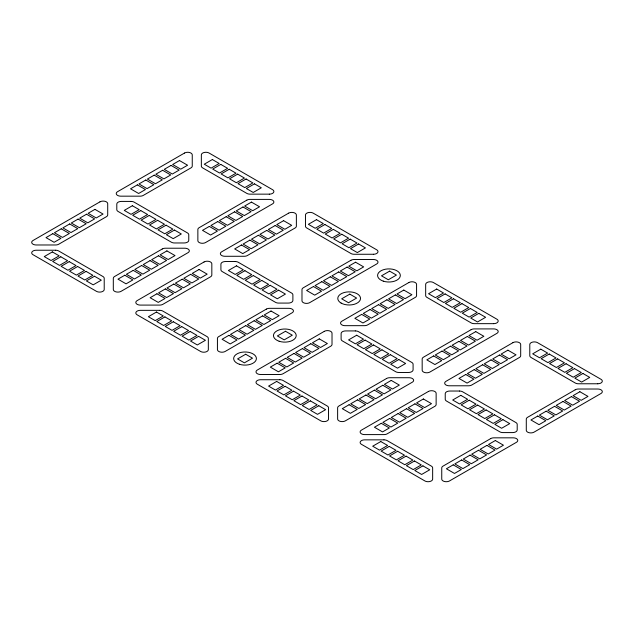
<?xml version="1.0" encoding="UTF-8"?>
<svg xmlns="http://www.w3.org/2000/svg" width="634" height="634" viewBox="0 0 634 634"><rect width="100%" height="100%" fill="white"/><g stroke="black" fill="none" stroke-linecap="round" stroke-linejoin="round"><path stroke-width="0.95" d="M99.942 201.866L33.031 240.5A4.549 2.623 0 0 0 32.049 243.361A4.549 2.623 0 0 0 36.249 244.978L55.538 244.978A4.549 2.623 0 0 0 58.756 244.209L106.377 216.717A4.549 2.623 0 0 0 107.709 214.863L107.709 203.72A4.549 2.623 0 0 0 104.903 201.295A4.549 2.623 0 0 0 99.942 201.866M184.494 153.056L117.583 191.682A4.549 2.623 0 0 0 116.593 194.543A4.549 2.623 0 0 0 120.801 196.168L140.09 196.168A4.549 2.623 0 0 0 143.308 195.399L190.921 167.907A4.549 2.623 0 0 0 192.253 166.045L192.253 154.91A4.549 2.623 0 0 0 189.447 152.485A4.549 2.623 0 0 0 184.494 153.056M52.82 233.677L46.005 237.615L54.112 242.291L60.927 238.352L52.82 233.677M61.244 228.811L54.429 232.749L62.536 237.425L69.352 233.494L61.244 228.811M69.669 223.945L62.853 227.883L70.96 232.559L77.776 228.628L69.669 223.945M78.093 219.087L71.277 223.017L79.385 227.701L86.2 223.762L78.093 219.087M86.517 214.221L79.702 218.159L87.809 222.835L94.624 218.896L86.517 214.221M94.941 209.355L88.126 213.293L96.233 217.969L103.049 214.038L94.941 209.355M137.356 184.874L130.541 188.805L138.64 193.489L145.455 189.55L137.356 184.874M145.78 180.008L138.965 183.947L147.064 188.623L153.88 184.684L145.78 180.008M154.205 175.142L147.389 179.081L155.488 183.757L162.304 179.826L154.205 175.142M162.629 170.277L155.813 174.215L163.913 178.891L170.728 174.96L162.629 170.277M171.053 165.419L164.238 169.349L172.337 174.033L179.153 170.094L171.053 165.419M179.477 160.553L172.662 164.491L180.761 169.167L187.577 165.228L179.477 160.553M52.36 251.912L44.261 256.588L51.077 260.526L59.176 255.851L52.36 251.912M132.363 205.725L124.264 210.401L131.079 214.34L139.179 209.656L132.363 205.725M212.366 159.538L204.267 164.214L211.082 168.145L219.182 163.469L212.366 159.538M60.785 256.778L52.685 261.454L59.501 265.392L67.6 260.709L60.785 256.778M140.788 210.591L132.688 215.267L139.504 219.198L147.603 214.522L140.788 210.591M220.791 164.396L212.691 169.08L219.507 173.011L227.606 168.335L220.791 164.396M69.209 261.644L61.11 266.32L67.925 270.25L76.032 265.575L69.209 261.644M149.212 215.449L141.113 220.133L147.928 224.064L156.027 219.388L149.212 215.449M229.215 169.262L221.115 173.938L227.931 177.877L236.03 173.201L229.215 169.262M77.633 266.502L69.534 271.186L76.349 275.116L84.457 270.441L77.633 266.502M157.636 220.315L149.537 224.991L156.352 228.929L164.452 224.254L157.636 220.315M237.639 174.128L229.54 178.804L236.355 182.743L244.455 178.059L237.639 174.128M86.058 271.368L77.958 276.044L84.774 279.982L92.881 275.307L86.058 271.368M166.06 225.181L157.961 229.857L164.777 233.795L172.884 229.112L166.06 225.181M246.063 178.994L237.964 183.67L244.779 187.601L252.879 182.925L246.063 178.994M94.482 276.234L86.382 280.91L93.198 284.848L101.305 280.165L94.482 276.234M174.485 230.047L166.385 234.723L173.201 238.653L181.308 233.978L174.485 230.047M254.488 183.852L246.388 188.536L253.204 192.467L261.311 187.791L254.488 183.852M162.264 248.988L114.643 276.479A4.549 2.623 0 0 0 113.312 278.334L113.312 289.469A4.549 2.623 0 0 0 116.117 291.894A4.549 2.623 0 0 0 121.07 291.331L187.981 252.697A4.549 2.623 0 0 0 188.972 249.836A4.549 2.623 0 0 0 184.771 248.219L165.474 248.219A4.549 2.623 0 0 0 162.264 248.988M246.808 200.17L199.195 227.661A4.549 2.623 0 0 0 197.863 229.516L197.863 240.658A4.549 2.623 0 0 0 200.669 243.084A4.549 2.623 0 0 0 205.622 242.513L272.501 203.902A4.549 2.623 0 0 0 273.539 201.049A4.549 2.623 0 0 0 269.371 199.401L250.026 199.401A4.549 2.623 0 0 0 246.808 200.17M124.787 275.227L117.972 279.158L126.071 283.842L132.886 279.903L124.787 275.227M133.211 270.361L126.396 274.292L134.495 278.976L141.311 275.037L133.211 270.361M141.636 265.495L134.82 269.434L142.919 274.11L149.735 270.171L141.636 265.495M150.06 260.629L143.244 264.568L151.344 269.244L158.159 265.313L150.06 260.629M158.484 255.771L151.669 259.702L159.768 264.386L166.583 260.447L158.484 255.771M166.908 250.906L160.093 254.836L168.192 259.52L175.016 255.581L166.908 250.906M209.315 226.417L202.5 230.356L210.607 235.032L217.422 231.101L209.315 226.417M217.739 221.559L210.924 225.49L219.031 230.174L225.847 226.235L217.739 221.559M226.164 216.693L219.348 220.624L227.455 225.308L234.271 221.369L226.164 216.693M234.588 211.827L227.772 215.766L235.88 220.442L242.695 216.503L234.588 211.827M243.012 206.961L236.197 210.9L244.304 215.576L251.119 211.645L243.012 206.961M251.444 202.103L244.621 206.034L252.728 210.718L259.544 206.779L251.444 202.103M204.061 261.977L137.15 300.611A4.549 2.623 0 0 0 136.167 303.472A4.549 2.623 0 0 0 140.368 305.089L159.657 305.089A4.549 2.623 0 0 0 162.875 304.32L210.496 276.828A4.549 2.623 0 0 0 211.827 274.974L211.827 263.839A4.549 2.623 0 0 0 209.022 261.414A4.549 2.623 0 0 0 204.061 261.977M288.613 213.167L221.702 251.793A4.549 2.623 0 0 0 220.711 254.654A4.549 2.623 0 0 0 224.919 256.279L244.209 256.279A4.549 2.623 0 0 0 247.426 255.51L295.04 228.018A4.549 2.623 0 0 0 296.371 226.164L296.371 215.021A4.549 2.623 0 0 0 293.566 212.596A4.549 2.623 0 0 0 288.613 213.167M156.939 293.788L150.123 297.726L158.231 302.402L165.046 298.463L156.939 293.788M165.363 288.922L158.548 292.86L166.655 297.536L173.47 293.605L165.363 288.922M173.787 284.064L166.972 287.994L175.079 292.678L181.895 288.739L173.787 284.064M182.212 279.198L175.396 283.136L183.503 287.812L190.319 283.873L182.212 279.198M190.636 274.332L183.82 278.271L191.928 282.946L198.743 279.008L190.636 274.332M199.06 269.466L192.245 273.405L200.352 278.08L207.167 274.15L199.06 269.466M241.475 244.986L234.659 248.924L242.759 253.6L249.574 249.661L241.475 244.986M249.899 240.12L243.084 244.058L251.183 248.734L257.998 244.795L249.899 240.12M258.323 235.254L251.508 239.192L259.607 243.868L266.423 239.937L258.323 235.254M266.748 230.396L259.932 234.326L268.031 239.01L274.847 235.071L266.748 230.396M275.172 225.53L268.356 229.468L276.456 234.144L283.271 230.205L275.172 225.53M283.596 220.664L276.781 224.602L284.88 229.278L291.695 225.339L283.596 220.664M156.479 312.023L148.38 316.707L155.195 320.638L163.295 315.962L156.479 312.023M236.482 265.836L228.383 270.512L235.198 274.451L243.297 269.775L236.482 265.836M316.485 219.649L308.386 224.325L315.201 228.264L323.3 223.58L316.485 219.649M164.903 316.889L156.804 321.565L163.62 325.504L171.719 320.828L164.903 316.889M244.906 270.702L236.807 275.378L243.622 279.317L251.722 274.633L244.906 270.702M324.909 224.507L316.81 229.191L323.625 233.122L331.725 228.446L324.909 224.507M173.328 321.755L165.228 326.431L172.044 330.369L180.151 325.686L173.328 321.755M253.331 275.56L245.231 280.244L252.047 284.175L260.146 279.499L253.331 275.56M333.333 229.373L325.234 234.057L332.05 237.988L340.149 233.312L333.333 229.373M181.752 326.613L173.653 331.297L180.468 335.228L188.575 330.552L181.752 326.613M261.755 280.426L253.655 285.11L260.471 289.041L268.578 284.365L261.755 280.426M341.758 234.239L333.658 238.915L340.474 242.854L348.573 238.178L341.758 234.239M190.176 331.479L182.077 336.163L188.892 340.093L197 335.418L190.176 331.479M270.179 285.292L262.08 289.968L268.895 293.907L277.003 289.231L270.179 285.292M350.182 239.105L342.083 243.781L348.898 247.72L356.997 243.036L350.182 239.105M198.608 336.345L190.501 341.021L197.317 344.959L205.424 340.284L198.608 336.345M278.603 290.158L270.504 294.834L277.32 298.772L285.427 294.089L278.603 290.158M358.606 243.963L350.507 248.647L357.322 252.578L365.43 247.902L358.606 243.963M266.383 309.099L218.762 336.591A4.549 2.623 0 0 0 217.43 338.445L217.43 349.588A4.549 2.623 0 0 0 220.236 352.013A4.549 2.623 0 0 0 225.189 351.442L292.1 312.808A4.549 2.623 0 0 0 293.09 309.947A4.549 2.623 0 0 0 288.89 308.33L269.593 308.33A4.549 2.623 0 0 0 266.383 309.099M350.927 260.281L303.314 287.773A4.549 2.623 0 0 0 301.982 289.627L301.982 300.77A4.549 2.623 0 0 0 304.788 303.195A4.549 2.623 0 0 0 309.741 302.624L376.62 264.013A4.549 2.623 0 0 0 377.658 261.16A4.549 2.623 0 0 0 373.489 259.512L354.144 259.512A4.549 2.623 0 0 0 350.927 260.281M228.906 335.338L222.09 339.269L230.19 343.953L237.005 340.014L228.906 335.338M237.33 330.472L230.514 334.411L238.614 339.087L245.429 335.148L237.33 330.472M245.754 325.607L238.939 329.545L247.038 334.221L253.854 330.29L245.754 325.607M254.179 320.749L247.363 324.679L255.462 329.355L262.278 325.424L254.179 320.749M262.603 315.883L255.787 319.813L263.887 324.497L270.702 320.558L262.603 315.883M271.027 311.017L264.212 314.955L272.311 319.631L279.134 315.692L271.027 311.017M313.434 286.528L306.618 290.467L314.726 295.143L321.541 291.212L313.434 286.528M321.858 281.67L315.043 285.601L323.15 290.285L329.965 286.346L321.858 281.67M330.282 276.804L323.467 280.743L331.574 285.419L338.39 281.48L330.282 276.804M338.707 271.938L331.891 275.877L339.998 280.553L346.814 276.622L338.707 271.938M347.131 267.08L340.315 271.011L348.423 275.687L355.238 271.756L347.131 267.08M355.563 262.214L348.74 266.145L356.847 270.829L363.662 266.89L355.563 262.214M245.683 354.24L237.576 358.915L244.391 362.854L252.498 358.178L245.683 354.24M285.49 331.257L277.383 335.933L284.198 339.872L292.306 335.196L285.49 331.257M349.802 294.128L341.694 298.804L348.51 302.743L356.617 298.067L349.802 294.128M389.609 271.146L381.502 275.822L388.317 279.76L396.424 275.085L389.609 271.146M324.259 331.376L257.349 370.002A4.549 2.623 0 0 0 256.358 372.863A4.549 2.623 0 0 0 260.566 374.488L279.856 374.488A4.549 2.623 0 0 0 283.073 373.719L330.686 346.227A4.549 2.623 0 0 0 332.018 344.373L332.018 333.23A4.549 2.623 0 0 0 329.212 330.805A4.549 2.623 0 0 0 324.259 331.376M408.811 282.558L341.9 321.192A4.549 2.623 0 0 0 340.91 324.053A4.549 2.623 0 0 0 345.11 325.67L364.407 325.67A4.549 2.623 0 0 0 367.625 324.901L415.238 297.409A4.549 2.623 0 0 0 416.57 295.555L416.57 284.412A4.549 2.623 0 0 0 413.764 281.987A4.549 2.623 0 0 0 408.811 282.558M277.137 363.187L270.322 367.118L278.421 371.801L285.237 367.863L277.137 363.187M285.562 358.321L278.746 362.252L286.845 366.935L293.661 362.997L285.562 358.321M293.986 353.455L287.17 357.394L295.27 362.069L302.093 358.131L293.986 353.455M302.41 348.589L295.595 352.528L303.694 357.204L310.517 353.273L302.41 348.589M310.834 343.731L304.019 347.662L312.118 352.346L318.942 348.407L310.834 343.731M319.259 338.865L312.443 342.796L320.55 347.48L327.366 343.541L319.259 338.865M361.665 314.377L354.85 318.316L362.957 322.991L369.773 319.06L361.665 314.377M370.097 309.519L363.274 313.45L371.381 318.133L378.197 314.195L370.097 309.519M378.522 304.653L371.698 308.584L379.806 313.267L386.621 309.329L378.522 304.653M386.946 299.787L380.123 303.726L388.23 308.401L395.045 304.463L386.946 299.787M395.37 294.921L388.555 298.86L396.654 303.535L403.47 299.605L395.37 294.921M403.795 290.063L396.979 293.994L405.078 298.677L411.894 294.739L403.795 290.063M276.678 381.422L268.578 386.098L275.394 390.037L283.493 385.353L276.678 381.422M356.68 335.228L348.573 339.911L355.397 343.842L363.496 339.166L356.68 335.228M436.683 289.041L428.576 293.716L435.399 297.655L443.499 292.979L436.683 289.041M285.102 386.28L277.003 390.964L283.818 394.895L291.917 390.219L285.102 386.28M365.105 340.093L356.997 344.769L363.821 348.708L371.92 344.032L365.105 340.093M445.108 293.907L437 298.582L443.824 302.521L451.923 297.837L445.108 293.907M293.526 391.146L285.427 395.822L292.242 399.761L300.342 395.085L293.526 391.146M373.529 344.959L365.43 349.635L372.245 353.574L380.345 348.89L373.529 344.959M453.532 298.772L445.425 303.448L452.248 307.387L460.347 302.703L453.532 298.772M301.95 396.012L293.851 400.688L300.667 404.627L308.766 399.943L301.95 396.012M381.953 349.825L373.854 354.501L380.669 358.44L388.769 353.756L381.953 349.825M461.956 303.631L453.857 308.314L460.672 312.245L468.772 307.569L461.956 303.631M310.375 400.878L302.275 405.554L309.091 409.493L317.19 404.809L310.375 400.878M390.378 354.683L382.278 359.367L389.094 363.298L397.193 358.622L390.378 354.683M470.38 308.496L462.281 313.172L469.097 317.111L477.196 312.435L470.38 308.496M318.799 405.736L310.7 410.42L317.515 414.351L325.614 409.675L318.799 405.736M398.802 359.549L390.702 364.225L397.518 368.164L405.617 363.488L398.802 359.549M478.805 313.362L470.705 318.038L477.521 321.977L485.62 317.293L478.805 313.362M386.574 378.49L338.96 405.982A4.549 2.623 0 0 0 337.629 407.836L337.629 418.979A4.549 2.623 0 0 0 340.434 421.404A4.549 2.623 0 0 0 345.387 420.833L412.298 382.207A4.549 2.623 0 0 0 413.289 379.346A4.549 2.623 0 0 0 409.081 377.721L389.791 377.721A4.549 2.623 0 0 0 386.574 378.49M471.125 329.68L423.504 357.172A4.549 2.623 0 0 0 422.173 359.026L422.173 370.161A4.549 2.623 0 0 0 424.986 372.594A4.549 2.623 0 0 0 429.939 372.023L496.81 333.413A4.549 2.623 0 0 0 497.856 330.552A4.549 2.623 0 0 0 493.688 328.911L474.343 328.911A4.549 2.623 0 0 0 471.125 329.68M349.104 404.73L342.281 408.668L350.388 413.344L357.204 409.413L349.104 404.73M357.528 399.864L350.705 403.803L358.812 408.478L365.628 404.547L357.528 399.864M365.953 395.006L359.129 398.937L367.237 403.62L374.052 399.682L365.953 395.006M374.377 390.14L367.562 394.079L375.661 398.754L382.476 394.816L374.377 390.14M382.801 385.274L375.986 389.213L384.085 393.888L390.901 389.958L382.801 385.274M391.226 380.408L384.41 384.347L392.509 389.022L399.325 385.092L391.226 380.408M433.632 355.928L426.817 359.866L434.916 364.542L441.739 360.603L433.632 355.928M442.056 351.062L435.241 355L443.34 359.676L450.164 355.745L442.056 351.062M450.481 346.196L443.665 350.134L451.765 354.81L458.588 350.879L450.481 346.196M458.905 341.338L452.09 345.268L460.189 349.952L467.012 346.013L458.905 341.338M467.329 336.472L460.514 340.41L468.621 345.086L475.437 341.147L467.329 336.472M475.754 331.606L468.938 335.544L477.045 340.22L483.861 336.289L475.754 331.606M428.378 391.487L361.467 430.114A4.549 2.623 0 0 0 360.477 432.982A4.549 2.623 0 0 0 364.685 434.599L383.974 434.599A4.549 2.623 0 0 0 387.192 433.83L434.805 406.339A4.549 2.623 0 0 0 436.137 404.484L436.137 393.342A4.549 2.623 0 0 0 433.331 390.916A4.549 2.623 0 0 0 428.378 391.487M512.93 342.669L446.019 381.303A4.549 2.623 0 0 0 445.028 384.164A4.549 2.623 0 0 0 449.229 385.781L468.526 385.781A4.549 2.623 0 0 0 471.744 385.012L519.357 357.521A4.549 2.623 0 0 0 520.688 355.666L520.688 344.531A4.549 2.623 0 0 0 517.883 342.106A4.549 2.623 0 0 0 512.93 342.669M381.256 423.298L374.44 427.229L382.54 431.912L389.355 427.974L381.256 423.298M389.68 418.432L382.865 422.371L390.964 427.047L397.78 423.108L389.68 418.432M398.104 413.566L391.289 417.505L399.388 422.181L406.212 418.25L398.104 413.566M406.529 408.7L399.713 412.639L407.813 417.315L414.636 413.384L406.529 408.7M414.953 403.842L408.137 407.773L416.237 412.457L423.06 408.518L414.953 403.842M423.377 398.976L416.562 402.915L424.669 407.591L431.485 403.652L423.377 398.976M465.784 374.488L458.968 378.427L467.076 383.102L473.891 379.172L465.784 374.488M474.216 369.63L467.393 373.561L475.5 378.244L482.315 374.306L474.216 369.63M482.64 364.764L475.817 368.703L483.924 373.378L490.74 369.44L482.64 364.764M491.065 359.898L484.241 363.837L492.349 368.512L499.164 364.582L491.065 359.898M499.489 355.032L492.673 358.971L500.773 363.647L507.588 359.716L499.489 355.032M507.913 350.174L501.098 354.105L509.197 358.789L516.013 354.85L507.913 350.174M380.796 441.533L372.697 446.209L379.512 450.148L387.612 445.464L380.796 441.533M460.799 395.347L452.692 400.022L459.515 403.953L467.615 399.277L460.799 395.347M540.802 349.152L532.695 353.835L539.518 357.766L547.617 353.09L540.802 349.152M389.221 446.399L381.121 451.075L387.937 455.006L396.036 450.33L389.221 446.399M469.223 400.205L461.116 404.888L467.94 408.819L476.039 404.143L469.223 400.205M549.226 354.018L541.119 358.693L547.942 362.632L556.042 357.956L549.226 354.018M397.645 451.257L389.545 455.941L396.361 459.872L404.46 455.196L397.645 451.257M477.648 405.071L469.548 409.746L476.364 413.685L484.463 409.009L477.648 405.071M557.651 358.884L549.543 363.559L556.367 367.498L564.466 362.814L557.651 358.884M406.069 456.123L397.97 460.799L404.785 464.738L412.885 460.062L406.069 456.123M486.072 409.936L477.973 414.612L484.788 418.551L492.887 413.867L486.072 409.936M566.075 363.75L557.975 368.425L564.791 372.356L572.89 367.68L566.075 363.75M414.493 460.989L406.394 465.665L413.209 469.604L421.309 464.92L414.493 460.989M494.496 414.802L486.397 419.478L493.212 423.409L501.312 418.733L494.496 414.802M574.499 368.608L566.4 373.291L573.215 377.222L581.315 372.546L574.499 368.608M422.918 465.855L414.818 470.531L421.634 474.462L429.733 469.786L422.918 465.855M502.921 419.66L494.821 424.344L501.637 428.275L509.736 423.599L502.921 419.66M582.923 373.474L574.824 378.149L581.64 382.088L589.739 377.412L582.923 373.474M490.692 438.601L443.079 466.093A4.549 2.623 0 0 0 441.747 467.955L441.747 479.09A4.549 2.623 0 0 0 444.553 481.515A4.549 2.623 0 0 0 449.506 480.944L516.417 442.318A4.549 2.623 0 0 0 517.407 439.457A4.549 2.623 0 0 0 513.199 437.832L493.91 437.832A4.549 2.623 0 0 0 490.692 438.601M575.244 389.791L527.623 417.283A4.549 2.623 0 0 0 526.291 419.137L526.291 430.28A4.549 2.623 0 0 0 529.105 432.705A4.549 2.623 0 0 0 534.058 432.134L600.929 393.524A4.549 2.623 0 0 0 601.975 390.671A4.549 2.623 0 0 0 597.807 389.022L578.462 389.022A4.549 2.623 0 0 0 575.244 389.791M453.223 464.841L446.399 468.78L454.507 473.455L461.322 469.525L453.223 464.841M461.647 459.983L454.824 463.914L462.931 468.597L469.746 464.659L461.647 459.983M470.071 455.117L463.248 459.048L471.355 463.731L478.171 459.793L470.071 455.117M478.496 450.251L471.68 454.19L479.779 458.865L486.595 454.927L478.496 450.251M486.92 445.385L480.104 449.324L488.204 453.999L495.019 450.069L486.92 445.385M495.344 440.527L488.529 444.458L496.628 449.141L503.444 445.203L495.344 440.527M537.751 416.039L530.935 419.977L539.035 424.653L545.858 420.714L537.751 416.039M546.175 411.173L539.36 415.111L547.459 419.787L554.282 415.856L546.175 411.173M554.599 406.315L547.784 410.246L555.883 414.929L562.707 410.99L554.599 406.315M563.024 401.449L556.208 405.38L564.308 410.063L571.131 406.125L563.024 401.449M571.448 396.583L564.632 400.522L572.74 405.197L579.555 401.259L571.448 396.583M579.872 391.717L573.057 395.656L581.164 400.331L587.98 396.401L579.872 391.717M269.315 194.147L250.026 194.147A4.549 2.623 0 0 1 246.808 193.378L202.682 167.907A4.549 2.623 0 0 1 201.35 166.045L201.35 154.91A4.549 2.623 0 0 1 204.156 152.485A4.549 2.623 0 0 1 209.117 153.056L272.533 189.669A4.549 2.623 0 0 1 273.523 192.53A4.549 2.623 0 0 1 269.315 194.147M130.992 201.414L121.348 201.414A4.549 2.623 0 0 0 116.799 204.045L116.799 209.608A4.549 2.623 0 0 0 118.13 211.471L171.354 242.196A4.549 2.623 0 0 0 174.572 242.965L184.217 242.965A4.549 2.623 0 0 0 188.766 240.341L188.766 234.77A4.549 2.623 0 0 0 187.434 232.916L134.21 202.183A4.549 2.623 0 0 0 130.992 201.414M55.538 250.232L36.249 250.232A4.549 2.623 0 0 0 32.049 251.849A4.549 2.623 0 0 0 33.031 254.709L96.455 291.331A4.549 2.623 0 0 0 101.408 291.894A4.549 2.623 0 0 0 104.214 289.469L104.214 278.334A4.549 2.623 0 0 0 102.882 276.479L58.756 251.001A4.549 2.623 0 0 0 55.538 250.232M373.434 254.266L354.144 254.266A4.549 2.623 0 0 1 350.927 253.497L306.801 228.018A4.549 2.623 0 0 1 305.469 226.164L305.469 215.021A4.549 2.623 0 0 1 308.275 212.596A4.549 2.623 0 0 1 313.236 213.167L376.651 249.78A4.549 2.623 0 0 1 377.642 252.641A4.549 2.623 0 0 1 373.434 254.266M235.111 261.525L225.466 261.525A4.549 2.623 0 0 0 220.917 264.156L220.917 269.727A4.549 2.623 0 0 0 222.249 271.582L275.473 302.307A4.549 2.623 0 0 0 278.691 303.076L288.335 303.076A4.549 2.623 0 0 0 292.884 300.453L292.884 294.881A4.549 2.623 0 0 0 291.553 293.027L238.329 262.302A4.549 2.623 0 0 0 235.111 261.525M159.657 310.343L140.368 310.343A4.549 2.623 0 0 0 136.167 311.968A4.549 2.623 0 0 0 137.15 314.829L200.574 351.442A4.549 2.623 0 0 0 205.527 352.013A4.549 2.623 0 0 0 208.332 349.588L208.332 338.445A4.549 2.623 0 0 0 207.001 336.591L162.875 311.112A4.549 2.623 0 0 0 159.657 310.343M493.632 323.657L474.343 323.657A4.549 2.623 0 0 1 471.125 322.888L426.999 297.409A4.549 2.623 0 0 1 425.668 295.555L425.668 284.412A4.549 2.623 0 0 1 428.473 281.987A4.549 2.623 0 0 1 433.426 282.558L496.85 319.171A4.549 2.623 0 0 1 497.833 322.032A4.549 2.623 0 0 1 493.632 323.657M355.309 330.924L345.665 330.924A4.549 2.623 0 0 0 341.116 333.547L341.116 339.119A4.549 2.623 0 0 0 342.447 340.973L395.671 371.698A4.549 2.623 0 0 0 398.889 372.475L408.534 372.475A4.549 2.623 0 0 0 413.083 369.844L413.083 364.273A4.549 2.623 0 0 0 411.751 362.418L358.527 331.693A4.549 2.623 0 0 0 355.309 330.924M279.856 379.734L260.566 379.734A4.549 2.623 0 0 0 256.358 381.359A4.549 2.623 0 0 0 257.349 384.22L320.764 420.833A4.549 2.623 0 0 0 325.725 421.404A4.549 2.623 0 0 0 328.531 418.979L328.531 407.836A4.549 2.623 0 0 0 327.199 405.982L283.073 380.503A4.549 2.623 0 0 0 279.856 379.734M597.751 383.768L578.462 383.768A4.549 2.623 0 0 1 575.244 382.999L531.118 357.521A4.549 2.623 0 0 1 529.786 355.666L529.786 344.531A4.549 2.623 0 0 1 532.592 342.106A4.549 2.623 0 0 1 537.545 342.669L600.969 379.291A4.549 2.623 0 0 1 601.951 382.151A4.549 2.623 0 0 1 597.751 383.768M459.428 391.035L449.783 391.035A4.549 2.623 0 0 0 445.234 393.659L445.234 399.23A4.549 2.623 0 0 0 446.566 401.084L499.79 431.817A4.549 2.623 0 0 0 503.008 432.586L512.652 432.586A4.549 2.623 0 0 0 517.201 429.955L517.201 424.392A4.549 2.623 0 0 0 515.87 422.529L462.646 391.804A4.549 2.623 0 0 0 459.428 391.035M383.974 439.853L364.685 439.853A4.549 2.623 0 0 0 360.477 441.47A4.549 2.623 0 0 0 361.467 444.331L424.883 480.944A4.549 2.623 0 0 0 429.844 481.515A4.549 2.623 0 0 0 432.65 479.09L432.65 467.955A4.549 2.623 0 0 0 431.318 466.093L387.192 440.622A4.549 2.623 0 0 0 383.974 439.853M341.116 303.076A11.372 6.562 0 0 0 360.136 300.136A11.372 6.562 0 0 0 346.212 292.092A11.372 6.562 0 0 0 341.116 303.076M279.158 341.25A11.372 6.562 0 0 0 296.213 335.568A11.372 6.562 0 0 0 279.158 329.878A11.372 6.562 0 0 0 279.158 341.25M383.277 281.139A11.372 6.562 0 0 0 400.331 275.449A11.372 6.562 0 0 0 383.277 269.767A11.372 6.562 0 0 0 383.277 281.139M239.351 364.233A11.372 6.562 0 0 0 256.405 358.551A11.372 6.562 0 0 0 239.351 352.861A11.372 6.562 0 0 0 239.351 364.233"/></g></svg>
